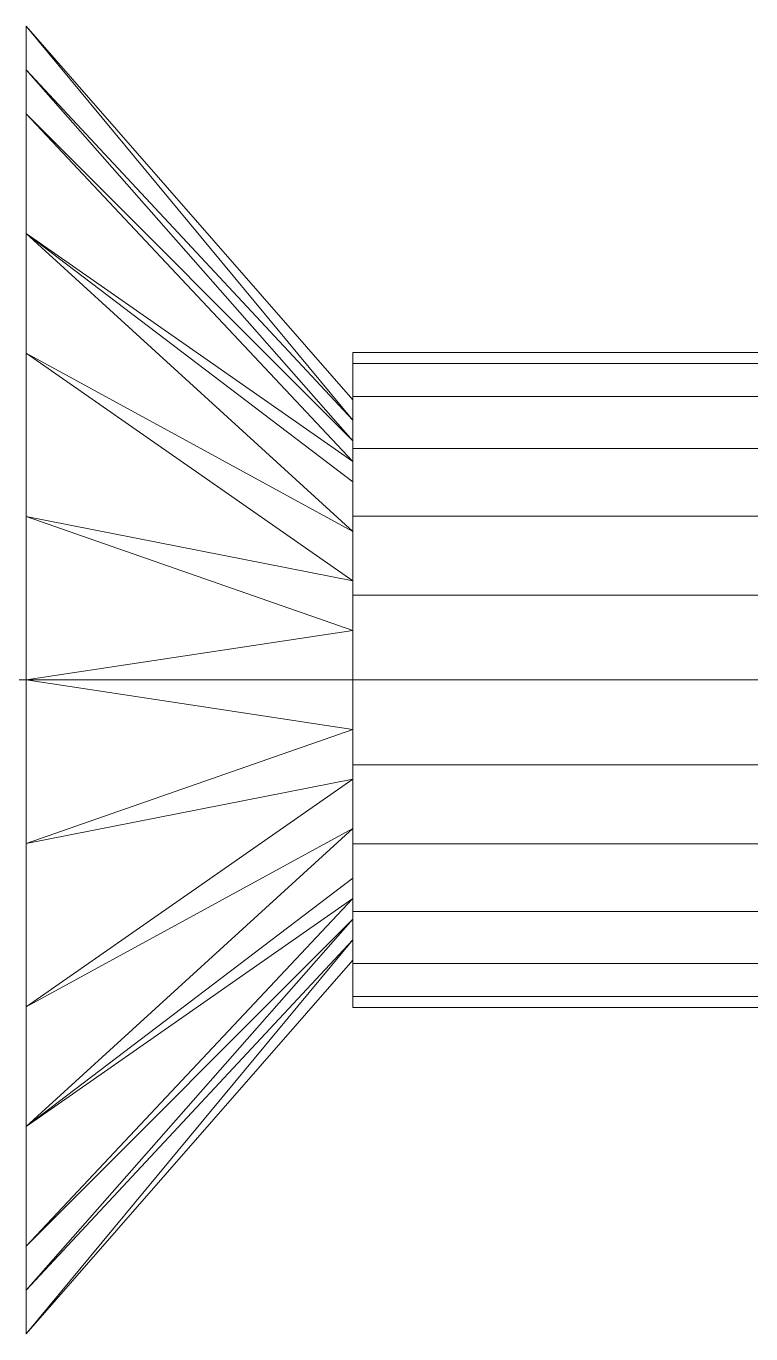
# Model space of a CAD drawing. Header units: inches. Extents: x -3326 to -59, y 8 to 1043.
# Drawn here: x -3066.005 to -3064.55, y 1025.965 to 1028.59 of the extents above; entities that cross this region are included whole.
import ezdxf

# ---------------------------------------------------------------- set-up
doc = ezdxf.new("R2010")
doc.units = ezdxf.units.IN
doc.header["$MEASUREMENT"] = 0
doc.layers.add('F-SPRN', color=10, linetype='Continuous', lineweight=9)
doc.layers.add('P-PIPE', color=10, linetype='Continuous', lineweight=9)

# ---------------------------------------------------------------- blocks, each defined once
blk = doc.blocks.new('Transition - Generic - Plumbing-CW-1127470-05 - Fourth Level')
at = {"layer": 'P-PIPE'}
mesh = blk.add_polyface(dxfattribs=at)
corners = [(0, -1.3125), (0, -1.1367, 0.6562), (0, -0.6562, 1.1367), (0, 0, 1.3125), (0, 0.6562, 1.1367), (0, 1.1367, 0.6562), (0, 1.3125), (0, 1.1367, -0.6562), (0, 0.6562, -1.1367), (0, 0, -1.3125), (0, -0.6562, -1.1367), (0, -1.1367, -0.6562)]
mesh.append_faces([[corners[k] for k in face] for face in [(0, 10, 11)]], dxfattribs={"vtx0": -1})
mesh.append_faces([[corners[k] for k in face] for face in [(0, 5, 9, 10)]], dxfattribs={"vtx0": -1, "vtx1": -1, "vtx3": -1})
mesh.append_faces([[corners[k] for k in face] for face in [(5, 7, 8, 9)]], dxfattribs={"vtx0": -1, "vtx3": -1})
mesh.append_faces([[corners[k] for k in face] for face in [(5, 6, 7)]], dxfattribs={"vtx2": -1})
mesh.append_faces([[corners[k] for k in face] for face in [(3, 4, 5, 0)]], dxfattribs={"vtx2": -1, "vtx3": -1})
mesh.append_faces([[corners[k] for k in face] for face in [(0, 1, 2, 3)]], dxfattribs={"vtx3": -1})
mesh = blk.add_polyface(dxfattribs=at)
corners = [(0, -1.3125), (0, -1.1367, -0.6562), (0, -0.6562, -1.1367), (0, 0, -1.3125), (0, 0.6562, -1.1367), (0, 1.1367, -0.6562), (0, 1.3125), (0.6562, 0.5625), (0.6562, 0.3977, -0.3977), (0.6562, 0, -0.5625), (0.6562, -0.3977, -0.3977), (0.6562, -0.5625), (0.6562, 0.4801, -0.1989), (0.6562, 0.1989, -0.4801), (0.6562, -0.1989, -0.4801), (0.6562, -0.4801, -0.1989), (0, 0.3281, -1.2246), (0.6562, 0.0994, -0.5213), (0.6562, 0.4389, -0.2983), (0, 1.2246, -0.3281), (0.6562, 0.5213, -0.0994), (0, -0.3281, -1.2246), (0.6562, -0.2983, -0.4389), (0, -1.2246, -0.3281), (0.6562, -0.5213, -0.0994), (0.6562, -0.4389, -0.2983), (0.6562, 0.2983, -0.4389), (0.6562, -0.0994, -0.5213), (0, -0.8965, -0.8965), (0, 0.8965, -0.8965)]
mesh.append_faces([[corners[k] for k in face] for face in [(0, 24, 11)]], dxfattribs={"vtx0": -1})
mesh.append_faces([[corners[k] for k in face] for face in [(27, 3, 9), (28, 25, 1), (3, 27, 21), (25, 28, 10), (4, 13, 16), (29, 26, 4), (26, 29, 8), (5, 18, 29), (6, 20, 19), (1, 15, 23), (2, 22, 28)]], dxfattribs={"vtx0": -1, "vtx1": -1})
mesh.append_faces([[corners[k] for k in face] for face in [(5, 12, 18), (2, 14, 22), (3, 17, 9), (12, 5, 19), (19, 20, 12), (23, 15, 24), (24, 0, 23), (16, 13, 17), (14, 2, 21)]], dxfattribs={"vtx0": -1, "vtx2": -1})
mesh.append_faces([[corners[k] for k in face] for face in [(7, 20, 6)]], dxfattribs={"vtx1": -1})
mesh.append_faces([[corners[k] for k in face] for face in [(18, 8, 29), (3, 16, 17), (22, 10, 28), (25, 15, 1), (26, 13, 4), (27, 14, 21)]], dxfattribs={"vtx1": -1, "vtx2": -1})
mesh = blk.add_polyface(dxfattribs=at)
corners = [(0, 1.3125), (0, 1.1367, 0.6562), (0, 0.6562, 1.1367), (0, 0, 1.3125), (0, -0.6562, 1.1367), (0, -1.1367, 0.6562), (0, -1.3125), (0.6562, -0.5625), (0.6562, -0.3977, 0.3977), (0.6562, 0, 0.5625), (0.6562, 0.3977, 0.3977), (0.6562, 0.5625), (0.6562, -0.4801, 0.1989), (0.6562, -0.1989, 0.4801), (0.6562, 0.1989, 0.4801), (0.6562, 0.4801, 0.1989), (0, -0.3281, 1.2246), (0.6562, -0.0994, 0.5213), (0.6562, -0.4389, 0.2983), (0, -1.2246, 0.3281), (0.6562, -0.5213, 0.0994), (0, 0.3281, 1.2246), (0.6562, 0.2983, 0.4389), (0, 1.2246, 0.3281), (0.6562, 0.5213, 0.0994), (0.6562, 0.4389, 0.2983), (0.6562, -0.2983, 0.4389), (0.6562, 0.0994, 0.5213), (0, 0.8965, 0.8965), (0, -0.8965, 0.8965)]
mesh.append_faces([[corners[k] for k in face] for face in [(0, 24, 11)]], dxfattribs={"vtx0": -1})
mesh.append_faces([[corners[k] for k in face] for face in [(27, 3, 9), (28, 25, 1), (3, 27, 21), (25, 28, 10), (4, 13, 16), (29, 26, 4), (26, 29, 8), (5, 18, 29), (6, 20, 19), (1, 15, 23), (2, 22, 28)]], dxfattribs={"vtx0": -1, "vtx1": -1})
mesh.append_faces([[corners[k] for k in face] for face in [(5, 12, 18), (2, 14, 22), (3, 17, 9), (12, 5, 19), (19, 20, 12), (23, 15, 24), (24, 0, 23), (16, 13, 17), (14, 2, 21)]], dxfattribs={"vtx0": -1, "vtx2": -1})
mesh.append_faces([[corners[k] for k in face] for face in [(7, 20, 6)]], dxfattribs={"vtx1": -1})
mesh.append_faces([[corners[k] for k in face] for face in [(18, 8, 29), (3, 16, 17), (22, 10, 28), (25, 15, 1), (26, 13, 4), (27, 14, 21)]], dxfattribs={"vtx1": -1, "vtx2": -1})
mesh = blk.add_polyface(dxfattribs=at)
corners = [(0.6562, -0.5625), (0.6562, -0.3977, -0.3977), (0.6562, 0, -0.5625), (0.6562, 0.3977, -0.3977), (0.6562, 0.5625), (0.6562, 0.3977, 0.3977), (0.6562, 0, 0.5625), (0.6562, -0.3977, 0.3977)]
mesh.append_faces([[corners[k] for k in face] for face in [(2, 4, 7, 1)]], dxfattribs={"vtx0": -1, "vtx1": -1, "vtx2": -1})
mesh.append_faces([[corners[k] for k in face] for face in [(3, 4, 2)]], dxfattribs={"vtx1": -1})
mesh.append_faces([[corners[k] for k in face] for face in [(5, 6, 7, 4), (7, 0, 1)]], dxfattribs={"vtx2": -1})

msp = doc.modelspace()

# ---------------------------------------------------------------- linework, layer by layer
at = {"layer": 'F-SPRN', "color": 1}
for p, q in [((-3066.0051, 1027.278, 964), (-3068.9972, 1027.278, 964)), ((-3066.0051, 1027.278, 964), (-3065.3488, 1027.278, 964)), ((-3065.3488, 1027.278, 964), (-3063.33, 1027.278, 964)), ((-3065.3488, 1027.278, 964), (-3063.33, 1027.278, 964))]:
    msp.add_line(p, q, dxfattribs=at)

# ---------------------------------------------------------------- block references
msp.add_blockref('Transition - Generic - Plumbing-CW-1127470-05 - Fourth Level', (-3066.0051, 1027.278, 964), dxfattribs=at)

# ---------------------------------------------------------------- meshes
mesh = msp.add_polyface(dxfattribs=at)
corners = [(-3065.3489, 1026.6205, 964), (-3065.3489, 1026.6429, 964.1701), (-3065.3489, 1026.7086, 964.3287), (-3065.3489, 1026.8131, 964.4649), (-3065.3489, 1026.9492, 964.5694), (-3065.3489, 1027.1078, 964.6351), (-3065.3489, 1027.278, 964.6575), (-3065.3489, 1027.4482, 964.6351), (-3065.3489, 1027.6068, 964.5694), (-3065.3489, 1027.7429, 964.4649), (-3065.3489, 1027.8474, 964.3287), (-3065.3489, 1027.9131, 964.1701), (-3065.3489, 1027.9355, 964), (-3065.3489, 1027.9131, 963.8298), (-3065.3489, 1027.8474, 963.6713), (-3065.3489, 1027.7429, 963.535), (-3065.3489, 1027.6068, 963.4306), (-3065.3489, 1027.4482, 963.3649), (-3065.3489, 1027.278, 963.3425), (-3065.3489, 1027.1078, 963.3649), (-3065.3489, 1026.9492, 963.4306), (-3065.3489, 1026.8131, 963.535), (-3065.3489, 1026.7086, 963.6713), (-3065.3489, 1026.6429, 963.8298)]
mesh.append_faces([[corners[k] for k in face] for face in [(1, 22, 23, 0), (7, 4, 5, 6)]], dxfattribs={"vtx0": -1, "color": 1})
mesh.append_faces([[corners[k] for k in face] for face in [(4, 10, 16)]], dxfattribs={"vtx0": -1, "vtx1": -1, "vtx2": -1, "color": 1})
mesh.append_faces([[corners[k] for k in face] for face in [(16, 19, 20, 4), (10, 13, 14, 16), (4, 7, 8, 10)]], dxfattribs={"vtx0": -1, "vtx2": -1, "vtx3": -1, "color": 1})
mesh.append_faces([[corners[k] for k in face] for face in [(15, 16, 14), (9, 10, 8)]], dxfattribs={"vtx1": -1, "color": 1})
mesh.append_faces([[corners[k] for k in face] for face in [(1, 2, 22)]], dxfattribs={"vtx1": -1, "vtx2": -1, "color": 1})
mesh.append_faces([[corners[k] for k in face] for face in [(17, 18, 19, 16), (11, 12, 13, 10)]], dxfattribs={"vtx2": -1, "color": 1})
mesh.append_faces([[corners[k] for k in face] for face in [(20, 21, 22, 4), (2, 3, 4, 22)]], dxfattribs={"vtx2": -1, "vtx3": -1, "color": 1})
mesh = msp.add_polyface(dxfattribs=at)
corners = [(-3065.3489, 1027.9355, 964), (-3065.3489, 1027.9131, 964.1701), (-3065.3489, 1027.8474, 964.3287), (-3065.3489, 1027.7429, 964.4649), (-3065.3489, 1027.6068, 964.5694), (-3065.3489, 1027.4482, 964.6351), (-3065.3489, 1027.278, 964.6575), (-3063.33, 1027.278, 964.6575), (-3063.33, 1027.4482, 964.6351), (-3063.33, 1027.6068, 964.5694), (-3063.33, 1027.7429, 964.4649), (-3063.33, 1027.8474, 964.3287), (-3063.33, 1027.9131, 964.1701), (-3063.33, 1027.9355, 964)]
mesh.append_faces([[corners[k] for k in face] for face in [(7, 8, 5, 6)]], dxfattribs={"vtx1": -1, "color": 1})
mesh.append_faces([[corners[k] for k in face] for face in [(8, 9, 4, 5), (3, 4, 9, 10), (11, 12, 1, 2), (2, 3, 10, 11)]], dxfattribs={"vtx1": -1, "vtx3": -1, "color": 1})
mesh.append_faces([[corners[k] for k in face] for face in [(12, 13, 0, 1)]], dxfattribs={"vtx3": -1, "color": 1})
mesh = msp.add_polyface(dxfattribs=at)
corners = [(-3065.3489, 1027.278, 963.3425), (-3065.3489, 1027.4482, 963.3649), (-3065.3489, 1027.6068, 963.4306), (-3065.3489, 1027.7429, 963.535), (-3065.3489, 1027.8474, 963.6713), (-3065.3489, 1027.9131, 963.8298), (-3065.3489, 1027.9355, 964), (-3063.33, 1027.9355, 964), (-3063.33, 1027.9131, 963.8298), (-3063.33, 1027.8474, 963.6713), (-3063.33, 1027.7429, 963.535), (-3063.33, 1027.6068, 963.4306), (-3063.33, 1027.4482, 963.3649), (-3063.33, 1027.278, 963.3425)]
mesh.append_faces([[corners[k] for k in face] for face in [(7, 8, 5, 6)]], dxfattribs={"vtx1": -1, "color": 1})
mesh.append_faces([[corners[k] for k in face] for face in [(8, 9, 4, 5), (3, 4, 9, 10), (11, 12, 1, 2), (2, 3, 10, 11)]], dxfattribs={"vtx1": -1, "vtx3": -1, "color": 1})
mesh.append_faces([[corners[k] for k in face] for face in [(12, 13, 0, 1)]], dxfattribs={"vtx3": -1, "color": 1})
mesh = msp.add_polyface(dxfattribs=at)
corners = [(-3065.3489, 1027.278, 964.6575), (-3065.3489, 1027.1078, 964.6351), (-3065.3489, 1026.9492, 964.5694), (-3065.3489, 1026.8131, 964.4649), (-3065.3489, 1026.7086, 964.3287), (-3065.3489, 1026.6429, 964.1701), (-3065.3489, 1026.6205, 964), (-3063.33, 1026.6205, 964), (-3063.33, 1026.6429, 964.1701), (-3063.33, 1026.7086, 964.3287), (-3063.33, 1026.8131, 964.4649), (-3063.33, 1026.9492, 964.5694), (-3063.33, 1027.1078, 964.6351), (-3063.33, 1027.278, 964.6575)]
mesh.append_faces([[corners[k] for k in face] for face in [(5, 8, 9, 4)]], dxfattribs={"vtx0": -1, "vtx2": -1, "color": 1})
mesh.append_faces([[corners[k] for k in face] for face in [(3, 4, 9, 10), (11, 12, 1, 2), (2, 3, 10, 11)]], dxfattribs={"vtx1": -1, "vtx3": -1, "color": 1})
mesh.append_faces([[corners[k] for k in face] for face in [(6, 7, 8, 5)]], dxfattribs={"vtx2": -1, "color": 1})
mesh.append_faces([[corners[k] for k in face] for face in [(12, 13, 0, 1)]], dxfattribs={"vtx3": -1, "color": 1})
mesh = msp.add_polyface(dxfattribs=at)
corners = [(-3065.3489, 1026.6205, 964), (-3065.3489, 1026.6429, 963.8298), (-3065.3489, 1026.7086, 963.6713), (-3065.3489, 1026.8131, 963.535), (-3065.3489, 1026.9492, 963.4306), (-3065.3489, 1027.1078, 963.3649), (-3065.3489, 1027.278, 963.3425), (-3063.33, 1027.278, 963.3425), (-3063.33, 1027.1078, 963.3649), (-3063.33, 1026.9492, 963.4306), (-3063.33, 1026.8131, 963.535), (-3063.33, 1026.7086, 963.6713), (-3063.33, 1026.6429, 963.8298), (-3063.33, 1026.6205, 964)]
mesh.append_faces([[corners[k] for k in face] for face in [(7, 8, 5, 6)]], dxfattribs={"vtx1": -1, "color": 1})
mesh.append_faces([[corners[k] for k in face] for face in [(8, 9, 4, 5), (3, 4, 9, 10), (11, 12, 1, 2), (2, 3, 10, 11)]], dxfattribs={"vtx1": -1, "vtx3": -1, "color": 1})
mesh.append_faces([[corners[k] for k in face] for face in [(12, 13, 0, 1)]], dxfattribs={"vtx3": -1, "color": 1})

doc.saveas('drawing.dxf')
